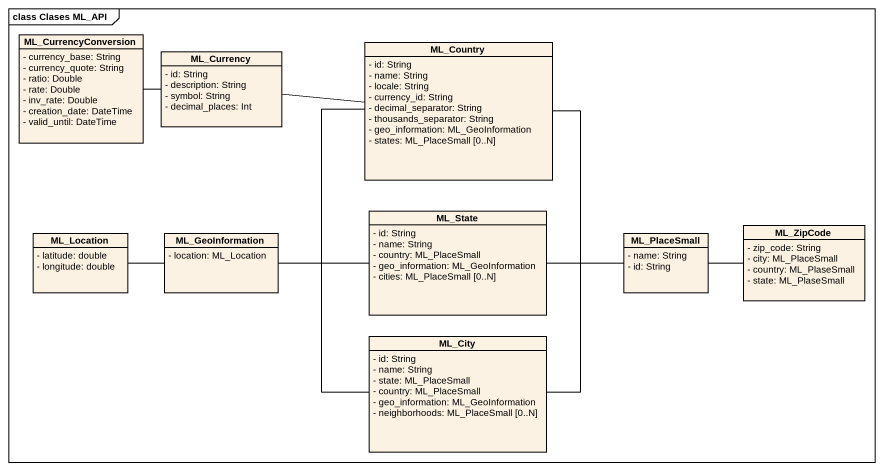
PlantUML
@startuml
mainframe class Clases ML_API
hide circle
hide empty members
skinparam classAttributeIconSize 0
class ML_CurrencyConversion {
  - currency_base: String
  - currency_quote: String
  - ratio: Double
  - rate: Double
  - inv_rate: Double
  - creation_date: DateTime
  - valid_until: DateTime
}
class ML_Country {
  - id: String
  - name: String
  - locale: String
  - currency_id: String
  - decimal_separator: String
  - thousands_separator: String
  - geo_information: ML_GeoInformation
  - states: ML_PlaceSmall [0..N]
}
class ML_Currency {
  - id: String
  - description: String
  - symbol: String
  - decimal_places: Int
}
class ML_Location {
  - latitude: double
  - longitude: double
}
class ML_GeoInformation {
  - location: ML_Location
}
class ML_State {
  - id: String
  - name: String
  - country: ML_PlaceSmall
  - geo_information: ML_GeoInformation
  - cities: ML_PlaceSmall [0..N]
}
class ML_PlaceSmall {
  - name: String
  - id: String
}
class ML_ZipCode {
  - zip_code: String
  - city: ML_PlaceSmall
  - country: ML_PlaseSmall
  - state: ML_PlaseSmall
}
class ML_City {
  - id: String
  - name: String
  - state: ML_PlaceSmall
  - country: ML_PlaceSmall
  - geo_information: ML_GeoInformation
  - neighborhoods: ML_PlaceSmall [0..N]
}
ML_CurrencyConversion -right- ML_Currency
ML_Country -- ML_GeoInformation
ML_Country -- ML_PlaceSmall
ML_Currency -right- ML_Country
ML_GeoInformation -left- ML_Location
ML_State -left- ML_GeoInformation
ML_State -right- ML_PlaceSmall
ML_PlaceSmall -right- ML_ZipCode
ML_City -left- ML_GeoInformation
ML_City -up- ML_PlaceSmall
@enduml
